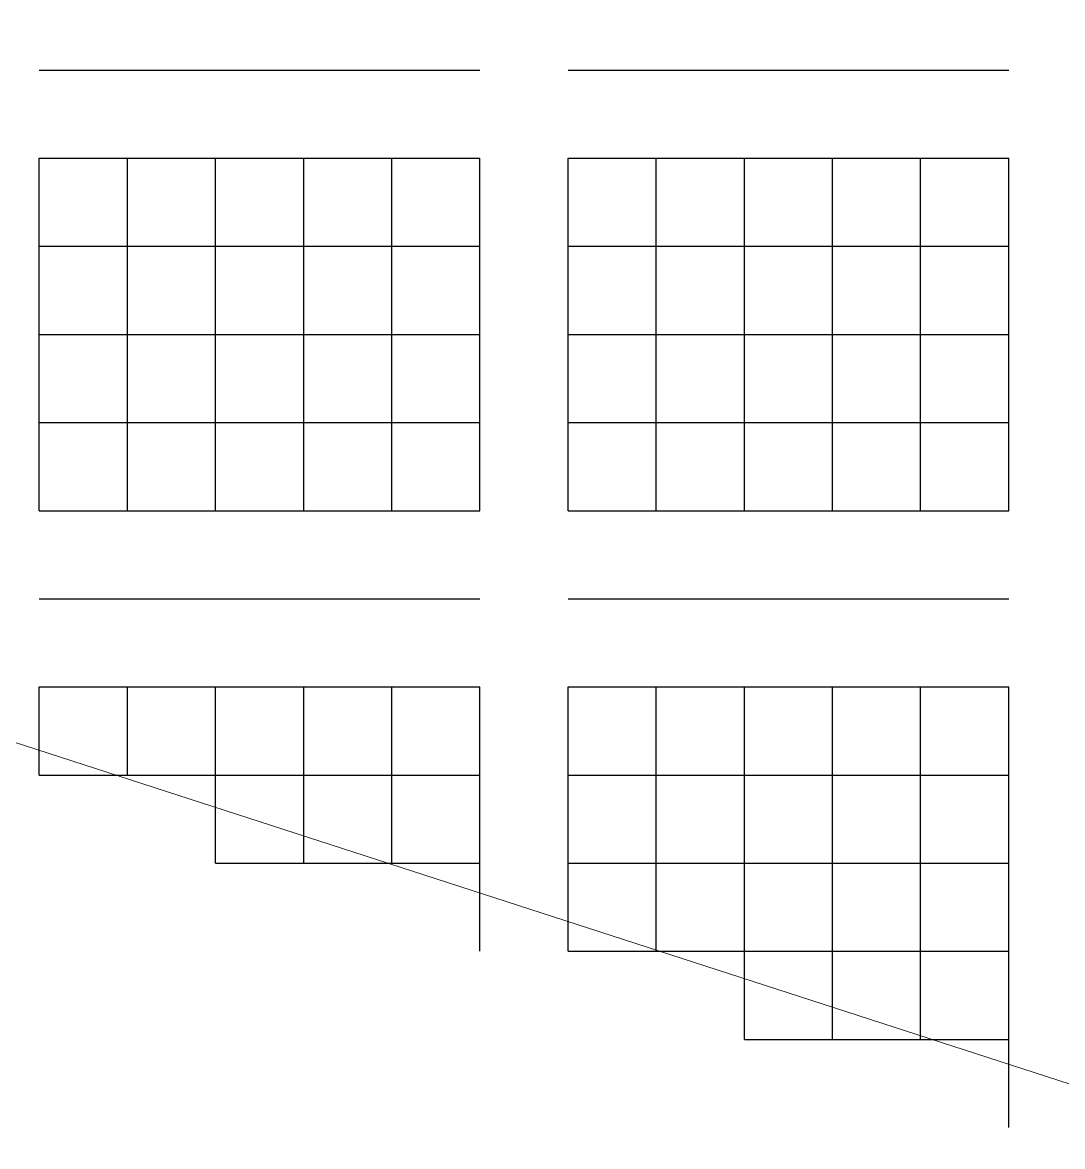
# Model space of a CAD drawing. Header units: millimetres. Extents: x 6 to 745025, y -1528 to 119936.
# Drawn here: x 177.552 to 178.052, y 109.267 to 109.807 of the extents above; entities that cross this region are included whole.
import ezdxf

# ---------------------------------------------------------------- set-up
doc = ezdxf.new("R2010")
doc.units = ezdxf.units.MM
doc.header["$MEASUREMENT"] = 0
doc.layers.get('0').update_dxf_attribs({"linetype": 'CONTINUOUS'})

msp = doc.modelspace()

# ---------------------------------------------------------------- linework, layer by layer
at = {"color": 0, "linetype": 'Continuous', "lineweight": 25, "true_color": 0x000005}
for p, q in [((177.56011, 109.78444), (177.56011, 109.78444)), ((177.56011, 109.78444), (177.56011, 109.78444)), ((177.56011, 109.78444), (177.56011, 109.78444)), ((177.56011, 109.78444), (177.56011, 109.78444)), ((177.56011, 109.78444), (177.56011, 109.78444)), ((177.56011, 109.78444), (177.56011, 109.78444)), ((177.56011, 109.78444), (177.56011, 109.78444)), ((177.56011, 109.78444), (177.56011, 109.78444)), ((177.60244, 109.78444), (177.60244, 109.78444)), ((177.60244, 109.78444), (177.60244, 109.78444)), ((177.60244, 109.78444), (177.60244, 109.78444)), ((177.60244, 109.78444), (177.60244, 109.78444)), ((177.60244, 109.78444), (177.60244, 109.78444)), ((177.60244, 109.78444), (177.60244, 109.78444)), ((177.60244, 109.78444), (177.60244, 109.78444)), ((177.64477, 109.78444), (177.64477, 109.78444)), ((177.64477, 109.78444), (177.64477, 109.78444)), ((177.64477, 109.78444), (177.64477, 109.78444)), ((177.64477, 109.78444), (177.64477, 109.78444)), ((177.64477, 109.78444), (177.64477, 109.78444)), ((177.64477, 109.78444), (177.64477, 109.78444)), ((177.64477, 109.78444), (177.64477, 109.78444)), ((177.68711, 109.78444), (177.68711, 109.78444)), ((177.68711, 109.78444), (177.68711, 109.78444)), ((177.68711, 109.78444), (177.68711, 109.78444)), ((177.68711, 109.78444), (177.68711, 109.78444)), ((177.68711, 109.78444), (177.68711, 109.78444)), ((177.68711, 109.78444), (177.68711, 109.78444)), ((177.68711, 109.78444), (177.68711, 109.78444)), ((177.72944, 109.78444), (177.72944, 109.78444)), ((177.72944, 109.78444), (177.72944, 109.78444)), ((177.72944, 109.78444), (177.72944, 109.78444)), ((177.72944, 109.78444), (177.72944, 109.78444)), ((177.72944, 109.78444), (177.72944, 109.78444)), ((177.72944, 109.78444), (177.72944, 109.78444)), ((177.72944, 109.78444), (177.72944, 109.78444)), ((177.77177, 109.78444), (177.77177, 109.78444)), ((177.77177, 109.78444), (177.77177, 109.78444)), ((177.77177, 109.78444), (177.77177, 109.78444)), ((177.77177, 109.78444), (177.77177, 109.78444)), ((177.77177, 109.78444), (177.77177, 109.78444)), ((177.77177, 109.78444), (177.77177, 109.78444)), ((177.77177, 109.78444), (177.77177, 109.78444)), ((177.81411, 109.78444), (177.81411, 109.78444)), ((177.81411, 109.78444), (177.81411, 109.78444)), ((177.81411, 109.78444), (177.81411, 109.78444)), ((177.81411, 109.78444), (177.81411, 109.78444)), ((177.81411, 109.78444), (177.81411, 109.78444)), ((177.81411, 109.78444), (177.81411, 109.78444)), ((177.81411, 109.78444), (177.81411, 109.78444)), ((177.81411, 109.78444), (177.81411, 109.78444)), ((177.85644, 109.78444), (177.85644, 109.78444)), ((177.85644, 109.78444), (177.85644, 109.78444)), ((177.85644, 109.78444), (177.85644, 109.78444)), ((177.85644, 109.78444), (177.85644, 109.78444)), ((177.85644, 109.78444), (177.85644, 109.78444)), ((177.85644, 109.78444), (177.85644, 109.78444)), ((177.85644, 109.78444), (177.85644, 109.78444)), ((177.89877, 109.78444), (177.89877, 109.78444)), ((177.89877, 109.78444), (177.89877, 109.78444)), ((177.89877, 109.78444), (177.89877, 109.78444)), ((177.89877, 109.78444), (177.89877, 109.78444)), ((177.89877, 109.78444), (177.89877, 109.78444)), ((177.89877, 109.78444), (177.89877, 109.78444)), ((177.89877, 109.78444), (177.89877, 109.78444)), ((177.94111, 109.78444), (177.94111, 109.78444)), ((177.94111, 109.78444), (177.94111, 109.78444)), ((177.94111, 109.78444), (177.94111, 109.78444)), ((177.94111, 109.78444), (177.94111, 109.78444)), ((177.94111, 109.78444), (177.94111, 109.78444)), ((177.94111, 109.78444), (177.94111, 109.78444)), ((177.94111, 109.78444), (177.94111, 109.78444)), ((177.98344, 109.78444), (177.98344, 109.78444)), ((177.98344, 109.78444), (177.98344, 109.78444)), ((177.98344, 109.78444), (177.98344, 109.78444)), ((177.98344, 109.78444), (177.98344, 109.78444)), ((177.98344, 109.78444), (177.98344, 109.78444)), ((177.98344, 109.78444), (177.98344, 109.78444)), ((177.98344, 109.78444), (177.98344, 109.78444)), ((178.02577, 109.78444), (178.02577, 109.78444)), ((178.02577, 109.78444), (178.02577, 109.78444)), ((178.02577, 109.78444), (178.02577, 109.78444)), ((178.02577, 109.78444), (178.02577, 109.78444)), ((178.02577, 109.78444), (178.02577, 109.78444)), ((178.02577, 109.78444), (178.02577, 109.78444)), ((178.02577, 109.78444), (178.02577, 109.78444)), ((177.56011, 109.53044), (177.56011, 109.53044)), ((177.56011, 109.53044), (177.56011, 109.53044)), ((177.56011, 109.53044), (177.56011, 109.53044)), ((177.56011, 109.53044), (177.56011, 109.53044)), ((177.56011, 109.53044), (177.56011, 109.53044)), ((177.56011, 109.53044), (177.56011, 109.53044)), ((177.56011, 109.53044), (177.56011, 109.53044)), ((177.56011, 109.53044), (177.56011, 109.53044)), ((177.60244, 109.53044), (177.60244, 109.53044)), ((177.60244, 109.53044), (177.60244, 109.53044)), ((177.60244, 109.53044), (177.60244, 109.53044)), ((177.60244, 109.53044), (177.60244, 109.53044)), ((177.60244, 109.53044), (177.60244, 109.53044)), ((177.60244, 109.53044), (177.60244, 109.53044)), ((177.60244, 109.53044), (177.60244, 109.53044)), ((177.64477, 109.53044), (177.64477, 109.53044)), ((177.64477, 109.53044), (177.64477, 109.53044)), ((177.64477, 109.53044), (177.64477, 109.53044)), ((177.64477, 109.53044), (177.64477, 109.53044)), ((177.64477, 109.53044), (177.64477, 109.53044)), ((177.64477, 109.53044), (177.64477, 109.53044)), ((177.64477, 109.53044), (177.64477, 109.53044)), ((177.68711, 109.53044), (177.68711, 109.53044)), ((177.68711, 109.53044), (177.68711, 109.53044)), ((177.68711, 109.53044), (177.68711, 109.53044)), ((177.68711, 109.53044), (177.68711, 109.53044)), ((177.68711, 109.53044), (177.68711, 109.53044)), ((177.68711, 109.53044), (177.68711, 109.53044)), ((177.68711, 109.53044), (177.68711, 109.53044)), ((177.72944, 109.53044), (177.72944, 109.53044)), ((177.72944, 109.53044), (177.72944, 109.53044)), ((177.72944, 109.53044), (177.72944, 109.53044)), ((177.72944, 109.53044), (177.72944, 109.53044)), ((177.72944, 109.53044), (177.72944, 109.53044)), ((177.72944, 109.53044), (177.72944, 109.53044)), ((177.72944, 109.53044), (177.72944, 109.53044)), ((177.77177, 109.53044), (177.77177, 109.53044)), ((177.77177, 109.53044), (177.77177, 109.53044)), ((177.77177, 109.53044), (177.77177, 109.53044)), ((177.77177, 109.53044), (177.77177, 109.53044)), ((177.77177, 109.53044), (177.77177, 109.53044)), ((177.77177, 109.53044), (177.77177, 109.53044)), ((177.77177, 109.53044), (177.77177, 109.53044)), ((177.81411, 109.53044), (177.81411, 109.53044)), ((177.81411, 109.53044), (177.81411, 109.53044)), ((177.81411, 109.53044), (177.81411, 109.53044)), ((177.81411, 109.53044), (177.81411, 109.53044)), ((177.81411, 109.53044), (177.81411, 109.53044)), ((177.81411, 109.53044), (177.81411, 109.53044)), ((177.81411, 109.53044), (177.81411, 109.53044)), ((177.81411, 109.53044), (177.81411, 109.53044)), ((177.85644, 109.53044), (177.85644, 109.53044)), ((177.85644, 109.53044), (177.85644, 109.53044)), ((177.85644, 109.53044), (177.85644, 109.53044)), ((177.85644, 109.53044), (177.85644, 109.53044)), ((177.85644, 109.53044), (177.85644, 109.53044)), ((177.85644, 109.53044), (177.85644, 109.53044)), ((177.85644, 109.53044), (177.85644, 109.53044)), ((177.89877, 109.53044), (177.89877, 109.53044)), ((177.89877, 109.53044), (177.89877, 109.53044)), ((177.89877, 109.53044), (177.89877, 109.53044)), ((177.89877, 109.53044), (177.89877, 109.53044)), ((177.89877, 109.53044), (177.89877, 109.53044)), ((177.89877, 109.53044), (177.89877, 109.53044)), ((177.89877, 109.53044), (177.89877, 109.53044)), ((177.94111, 109.53044), (177.94111, 109.53044)), ((177.94111, 109.53044), (177.94111, 109.53044)), ((177.94111, 109.53044), (177.94111, 109.53044)), ((177.94111, 109.53044), (177.94111, 109.53044)), ((177.94111, 109.53044), (177.94111, 109.53044)), ((177.94111, 109.53044), (177.94111, 109.53044)), ((177.94111, 109.53044), (177.94111, 109.53044)), ((177.98344, 109.53044), (177.98344, 109.53044)), ((177.98344, 109.53044), (177.98344, 109.53044)), ((177.98344, 109.53044), (177.98344, 109.53044)), ((177.98344, 109.53044), (177.98344, 109.53044)), ((177.98344, 109.53044), (177.98344, 109.53044)), ((177.98344, 109.53044), (177.98344, 109.53044)), ((177.98344, 109.53044), (177.98344, 109.53044)), ((178.02577, 109.53044), (178.02577, 109.53044)), ((178.02577, 109.53044), (178.02577, 109.53044)), ((178.02577, 109.53044), (178.02577, 109.53044)), ((178.02577, 109.53044), (178.02577, 109.53044)), ((178.02577, 109.53044), (178.02577, 109.53044)), ((178.02577, 109.53044), (178.02577, 109.53044)), ((178.02577, 109.53044), (178.02577, 109.53044)), ((177.56011, 109.44578), (177.56011, 109.48811)), ((177.56011, 109.44578), (177.56011, 109.48811)), ((177.56011, 109.44578), (177.56011, 109.48811)), ((177.56011, 109.44578), (177.56011, 109.48811)), ((177.56011, 109.44578), (177.56011, 109.48811)), ((177.56011, 109.44578), (177.56011, 109.48811)), ((177.56011, 109.44578), (177.56011, 109.48811)), ((177.56011, 109.44578), (177.56011, 109.48811)), ((177.60244, 109.44578), (177.60244, 109.48811)), ((177.60244, 109.44578), (177.60244, 109.48811)), ((177.60244, 109.44578), (177.60244, 109.48811)), ((177.60244, 109.44578), (177.60244, 109.48811)), ((177.60244, 109.44578), (177.60244, 109.48811)), ((177.60244, 109.44578), (177.60244, 109.48811)), ((177.60244, 109.44578), (177.60244, 109.48811)), ((177.64477, 109.44578), (177.64477, 109.48811)), ((177.64477, 109.44578), (177.64477, 109.48811)), ((177.64477, 109.44578), (177.64477, 109.48811)), ((177.64477, 109.44578), (177.64477, 109.48811)), ((177.72944, 109.40344), (177.77177, 109.40344)), ((177.72944, 109.40344), (177.77177, 109.40344)), ((177.72944, 109.40344), (177.77177, 109.40344)), ((177.77177, 109.40344), (177.77177, 109.40344)), ((177.77177, 109.36111), (177.77177, 109.36111)), ((177.98344, 109.31878), (178.02577, 109.31878)), ((177.98344, 109.31878), (178.02577, 109.31878)), ((177.98344, 109.31878), (178.02577, 109.31878)), ((178.02577, 109.31878), (178.02577, 109.31878)), ((178.02577, 109.27644), (178.02577, 109.27644))]:
    msp.add_line(p, q, dxfattribs=at)
at = {"color": 0, "linetype": 'Continuous', "lineweight": 18, "true_color": 0x000003}
msp.add_lwpolyline([(179.29577, 110.84278), (176.29011, 109.86911), (179.29577, 108.89544)], dxfattribs=at)
at = {"color": 0, "linetype": 'Continuous', "lineweight": 25, "true_color": 0x000005}
for points in [[(177.56011, 109.78444), (177.60244, 109.78444), (177.64477, 109.78444), (177.68711, 109.78444), (177.72944, 109.78444), (177.77177, 109.78444)], [(177.56011, 109.78444), (177.60244, 109.78444), (177.64477, 109.78444), (177.68711, 109.78444), (177.72944, 109.78444), (177.77177, 109.78444)], [(177.56011, 109.78444), (177.60244, 109.78444), (177.64477, 109.78444), (177.68711, 109.78444), (177.72944, 109.78444), (177.77177, 109.78444)], [(177.56011, 109.78444), (177.60244, 109.78444), (177.64477, 109.78444), (177.68711, 109.78444), (177.72944, 109.78444), (177.77177, 109.78444)], [(177.56011, 109.78444), (177.60244, 109.78444), (177.64477, 109.78444), (177.68711, 109.78444), (177.72944, 109.78444), (177.77177, 109.78444)], [(177.56011, 109.78444), (177.60244, 109.78444), (177.64477, 109.78444), (177.68711, 109.78444), (177.72944, 109.78444), (177.77177, 109.78444)], [(177.56011, 109.78444), (177.60244, 109.78444), (177.64477, 109.78444), (177.68711, 109.78444), (177.72944, 109.78444), (177.77177, 109.78444)], [(177.81411, 109.78444), (177.85644, 109.78444), (177.89877, 109.78444), (177.94111, 109.78444), (177.98344, 109.78444), (178.02577, 109.78444)], [(177.81411, 109.78444), (177.85644, 109.78444), (177.89877, 109.78444), (177.94111, 109.78444), (177.98344, 109.78444), (178.02577, 109.78444)], [(177.81411, 109.78444), (177.85644, 109.78444), (177.89877, 109.78444), (177.94111, 109.78444), (177.98344, 109.78444), (178.02577, 109.78444)], [(177.81411, 109.78444), (177.85644, 109.78444), (177.89877, 109.78444), (177.94111, 109.78444), (177.98344, 109.78444), (178.02577, 109.78444)], [(177.81411, 109.78444), (177.85644, 109.78444), (177.89877, 109.78444), (177.94111, 109.78444), (177.98344, 109.78444), (178.02577, 109.78444)], [(177.81411, 109.78444), (177.85644, 109.78444), (177.89877, 109.78444), (177.94111, 109.78444), (177.98344, 109.78444), (178.02577, 109.78444)], [(177.81411, 109.78444), (177.85644, 109.78444), (177.89877, 109.78444), (177.94111, 109.78444), (177.98344, 109.78444), (178.02577, 109.78444)], [(177.56011, 109.74211), (177.60244, 109.74211), (177.64477, 109.74211), (177.68711, 109.74211), (177.72944, 109.74211), (177.77177, 109.74211)], [(177.56011, 109.74211), (177.60244, 109.74211), (177.64477, 109.74211), (177.68711, 109.74211), (177.72944, 109.74211), (177.77177, 109.74211)], [(177.56011, 109.74211), (177.60244, 109.74211), (177.64477, 109.74211), (177.68711, 109.74211), (177.72944, 109.74211), (177.77177, 109.74211)], [(177.56011, 109.74211), (177.60244, 109.74211), (177.64477, 109.74211), (177.68711, 109.74211), (177.72944, 109.74211), (177.77177, 109.74211)], [(177.56011, 109.74211), (177.60244, 109.74211), (177.64477, 109.74211), (177.68711, 109.74211), (177.72944, 109.74211), (177.77177, 109.74211)], [(177.56011, 109.74211), (177.60244, 109.74211), (177.64477, 109.74211), (177.68711, 109.74211), (177.72944, 109.74211), (177.77177, 109.74211)], [(177.56011, 109.74211), (177.60244, 109.74211), (177.64477, 109.74211), (177.68711, 109.74211), (177.72944, 109.74211), (177.77177, 109.74211)], [(177.56011, 109.57278), (177.56011, 109.61511), (177.56011, 109.65744), (177.56011, 109.69978), (177.56011, 109.74211)], [(177.56011, 109.57278), (177.56011, 109.61511), (177.56011, 109.65744), (177.56011, 109.69978), (177.56011, 109.74211)], [(177.56011, 109.57278), (177.56011, 109.61511), (177.56011, 109.65744), (177.56011, 109.69978), (177.56011, 109.74211)], [(177.56011, 109.57278), (177.56011, 109.61511), (177.56011, 109.65744), (177.56011, 109.69978), (177.56011, 109.74211)], [(177.56011, 109.57278), (177.56011, 109.61511), (177.56011, 109.65744), (177.56011, 109.69978), (177.56011, 109.74211)], [(177.56011, 109.57278), (177.56011, 109.61511), (177.56011, 109.65744), (177.56011, 109.69978), (177.56011, 109.74211)], [(177.56011, 109.57278), (177.56011, 109.61511), (177.56011, 109.65744), (177.56011, 109.69978), (177.56011, 109.74211)], [(177.56011, 109.57278), (177.56011, 109.61511), (177.56011, 109.65744), (177.56011, 109.69978), (177.56011, 109.74211)], [(177.60244, 109.57278), (177.60244, 109.61511), (177.60244, 109.65744), (177.60244, 109.69978), (177.60244, 109.74211)], [(177.60244, 109.57278), (177.60244, 109.61511), (177.60244, 109.65744), (177.60244, 109.69978), (177.60244, 109.74211)], [(177.60244, 109.57278), (177.60244, 109.61511), (177.60244, 109.65744), (177.60244, 109.69978), (177.60244, 109.74211)], [(177.60244, 109.57278), (177.60244, 109.61511), (177.60244, 109.65744), (177.60244, 109.69978), (177.60244, 109.74211)], [(177.60244, 109.57278), (177.60244, 109.61511), (177.60244, 109.65744), (177.60244, 109.69978), (177.60244, 109.74211)], [(177.60244, 109.57278), (177.60244, 109.61511), (177.60244, 109.65744), (177.60244, 109.69978), (177.60244, 109.74211)], [(177.60244, 109.57278), (177.60244, 109.61511), (177.60244, 109.65744), (177.60244, 109.69978), (177.60244, 109.74211)], [(177.64477, 109.57278), (177.64477, 109.61511), (177.64477, 109.65744), (177.64477, 109.69978), (177.64477, 109.74211)], [(177.64477, 109.57278), (177.64477, 109.61511), (177.64477, 109.65744), (177.64477, 109.69978), (177.64477, 109.74211)], [(177.64477, 109.57278), (177.64477, 109.61511), (177.64477, 109.65744), (177.64477, 109.69978), (177.64477, 109.74211)], [(177.64477, 109.57278), (177.64477, 109.61511), (177.64477, 109.65744), (177.64477, 109.69978), (177.64477, 109.74211)], [(177.64477, 109.57278), (177.64477, 109.61511), (177.64477, 109.65744), (177.64477, 109.69978), (177.64477, 109.74211)], [(177.64477, 109.57278), (177.64477, 109.61511), (177.64477, 109.65744), (177.64477, 109.69978), (177.64477, 109.74211)], [(177.64477, 109.57278), (177.64477, 109.61511), (177.64477, 109.65744), (177.64477, 109.69978), (177.64477, 109.74211)], [(177.68711, 109.57278), (177.68711, 109.61511), (177.68711, 109.65744), (177.68711, 109.69978), (177.68711, 109.74211)], [(177.68711, 109.57278), (177.68711, 109.61511), (177.68711, 109.65744), (177.68711, 109.69978), (177.68711, 109.74211)], [(177.68711, 109.57278), (177.68711, 109.61511), (177.68711, 109.65744), (177.68711, 109.69978), (177.68711, 109.74211)], [(177.68711, 109.57278), (177.68711, 109.61511), (177.68711, 109.65744), (177.68711, 109.69978), (177.68711, 109.74211)], [(177.68711, 109.57278), (177.68711, 109.61511), (177.68711, 109.65744), (177.68711, 109.69978), (177.68711, 109.74211)], [(177.68711, 109.57278), (177.68711, 109.61511), (177.68711, 109.65744), (177.68711, 109.69978), (177.68711, 109.74211)], [(177.68711, 109.57278), (177.68711, 109.61511), (177.68711, 109.65744), (177.68711, 109.69978), (177.68711, 109.74211)], [(177.72944, 109.57278), (177.72944, 109.61511), (177.72944, 109.65744), (177.72944, 109.69978), (177.72944, 109.74211)], [(177.72944, 109.57278), (177.72944, 109.61511), (177.72944, 109.65744), (177.72944, 109.69978), (177.72944, 109.74211)], [(177.72944, 109.57278), (177.72944, 109.61511), (177.72944, 109.65744), (177.72944, 109.69978), (177.72944, 109.74211)], [(177.72944, 109.57278), (177.72944, 109.61511), (177.72944, 109.65744), (177.72944, 109.69978), (177.72944, 109.74211)], [(177.72944, 109.57278), (177.72944, 109.61511), (177.72944, 109.65744), (177.72944, 109.69978), (177.72944, 109.74211)], [(177.72944, 109.57278), (177.72944, 109.61511), (177.72944, 109.65744), (177.72944, 109.69978), (177.72944, 109.74211)], [(177.72944, 109.57278), (177.72944, 109.61511), (177.72944, 109.65744), (177.72944, 109.69978), (177.72944, 109.74211)], [(177.77177, 109.57278), (177.77177, 109.61511), (177.77177, 109.65744), (177.77177, 109.69978), (177.77177, 109.74211)], [(177.77177, 109.57278), (177.77177, 109.61511), (177.77177, 109.65744), (177.77177, 109.69978), (177.77177, 109.74211)], [(177.77177, 109.57278), (177.77177, 109.61511), (177.77177, 109.65744), (177.77177, 109.69978), (177.77177, 109.74211)], [(177.77177, 109.57278), (177.77177, 109.61511), (177.77177, 109.65744), (177.77177, 109.69978), (177.77177, 109.74211)], [(177.77177, 109.57278), (177.77177, 109.61511), (177.77177, 109.65744), (177.77177, 109.69978), (177.77177, 109.74211)], [(177.77177, 109.57278), (177.77177, 109.61511), (177.77177, 109.65744), (177.77177, 109.69978), (177.77177, 109.74211)], [(177.77177, 109.57278), (177.77177, 109.61511), (177.77177, 109.65744), (177.77177, 109.69978), (177.77177, 109.74211)], [(177.81411, 109.74211), (177.85644, 109.74211), (177.89877, 109.74211), (177.94111, 109.74211), (177.98344, 109.74211), (178.02577, 109.74211)], [(177.81411, 109.74211), (177.85644, 109.74211), (177.89877, 109.74211), (177.94111, 109.74211), (177.98344, 109.74211), (178.02577, 109.74211)], [(177.81411, 109.74211), (177.85644, 109.74211), (177.89877, 109.74211), (177.94111, 109.74211), (177.98344, 109.74211), (178.02577, 109.74211)], [(177.81411, 109.74211), (177.85644, 109.74211), (177.89877, 109.74211), (177.94111, 109.74211), (177.98344, 109.74211), (178.02577, 109.74211)], [(177.81411, 109.74211), (177.85644, 109.74211), (177.89877, 109.74211), (177.94111, 109.74211), (177.98344, 109.74211), (178.02577, 109.74211)], [(177.81411, 109.74211), (177.85644, 109.74211), (177.89877, 109.74211), (177.94111, 109.74211), (177.98344, 109.74211), (178.02577, 109.74211)], [(177.81411, 109.74211), (177.85644, 109.74211), (177.89877, 109.74211), (177.94111, 109.74211), (177.98344, 109.74211), (178.02577, 109.74211)], [(177.81411, 109.57278), (177.81411, 109.61511), (177.81411, 109.65744), (177.81411, 109.69978), (177.81411, 109.74211)], [(177.81411, 109.57278), (177.81411, 109.61511), (177.81411, 109.65744), (177.81411, 109.69978), (177.81411, 109.74211)], [(177.81411, 109.57278), (177.81411, 109.61511), (177.81411, 109.65744), (177.81411, 109.69978), (177.81411, 109.74211)], [(177.81411, 109.57278), (177.81411, 109.61511), (177.81411, 109.65744), (177.81411, 109.69978), (177.81411, 109.74211)], [(177.81411, 109.57278), (177.81411, 109.61511), (177.81411, 109.65744), (177.81411, 109.69978), (177.81411, 109.74211)], [(177.81411, 109.57278), (177.81411, 109.61511), (177.81411, 109.65744), (177.81411, 109.69978), (177.81411, 109.74211)], [(177.81411, 109.57278), (177.81411, 109.61511), (177.81411, 109.65744), (177.81411, 109.69978), (177.81411, 109.74211)], [(177.81411, 109.57278), (177.81411, 109.61511), (177.81411, 109.65744), (177.81411, 109.69978), (177.81411, 109.74211)], [(177.85644, 109.57278), (177.85644, 109.61511), (177.85644, 109.65744), (177.85644, 109.69978), (177.85644, 109.74211)], [(177.85644, 109.57278), (177.85644, 109.61511), (177.85644, 109.65744), (177.85644, 109.69978), (177.85644, 109.74211)], [(177.85644, 109.57278), (177.85644, 109.61511), (177.85644, 109.65744), (177.85644, 109.69978), (177.85644, 109.74211)], [(177.85644, 109.57278), (177.85644, 109.61511), (177.85644, 109.65744), (177.85644, 109.69978), (177.85644, 109.74211)], [(177.85644, 109.57278), (177.85644, 109.61511), (177.85644, 109.65744), (177.85644, 109.69978), (177.85644, 109.74211)], [(177.85644, 109.57278), (177.85644, 109.61511), (177.85644, 109.65744), (177.85644, 109.69978), (177.85644, 109.74211)], [(177.85644, 109.57278), (177.85644, 109.61511), (177.85644, 109.65744), (177.85644, 109.69978), (177.85644, 109.74211)], [(177.89877, 109.57278), (177.89877, 109.61511), (177.89877, 109.65744), (177.89877, 109.69978), (177.89877, 109.74211)], [(177.89877, 109.57278), (177.89877, 109.61511), (177.89877, 109.65744), (177.89877, 109.69978), (177.89877, 109.74211)], [(177.89877, 109.57278), (177.89877, 109.61511), (177.89877, 109.65744), (177.89877, 109.69978), (177.89877, 109.74211)], [(177.89877, 109.57278), (177.89877, 109.61511), (177.89877, 109.65744), (177.89877, 109.69978), (177.89877, 109.74211)], [(177.89877, 109.57278), (177.89877, 109.61511), (177.89877, 109.65744), (177.89877, 109.69978), (177.89877, 109.74211)], [(177.89877, 109.57278), (177.89877, 109.61511), (177.89877, 109.65744), (177.89877, 109.69978), (177.89877, 109.74211)], [(177.89877, 109.57278), (177.89877, 109.61511), (177.89877, 109.65744), (177.89877, 109.69978), (177.89877, 109.74211)], [(177.94111, 109.57278), (177.94111, 109.61511), (177.94111, 109.65744), (177.94111, 109.69978), (177.94111, 109.74211)], [(177.94111, 109.57278), (177.94111, 109.61511), (177.94111, 109.65744), (177.94111, 109.69978), (177.94111, 109.74211)], [(177.94111, 109.57278), (177.94111, 109.61511), (177.94111, 109.65744), (177.94111, 109.69978), (177.94111, 109.74211)], [(177.94111, 109.57278), (177.94111, 109.61511), (177.94111, 109.65744), (177.94111, 109.69978), (177.94111, 109.74211)], [(177.94111, 109.57278), (177.94111, 109.61511), (177.94111, 109.65744), (177.94111, 109.69978), (177.94111, 109.74211)], [(177.94111, 109.57278), (177.94111, 109.61511), (177.94111, 109.65744), (177.94111, 109.69978), (177.94111, 109.74211)], [(177.94111, 109.57278), (177.94111, 109.61511), (177.94111, 109.65744), (177.94111, 109.69978), (177.94111, 109.74211)], [(177.98344, 109.57278), (177.98344, 109.61511), (177.98344, 109.65744), (177.98344, 109.69978), (177.98344, 109.74211)], [(177.98344, 109.57278), (177.98344, 109.61511), (177.98344, 109.65744), (177.98344, 109.69978), (177.98344, 109.74211)], [(177.98344, 109.57278), (177.98344, 109.61511), (177.98344, 109.65744), (177.98344, 109.69978), (177.98344, 109.74211)], [(177.98344, 109.57278), (177.98344, 109.61511), (177.98344, 109.65744), (177.98344, 109.69978), (177.98344, 109.74211)], [(177.98344, 109.57278), (177.98344, 109.61511), (177.98344, 109.65744), (177.98344, 109.69978), (177.98344, 109.74211)], [(177.98344, 109.57278), (177.98344, 109.61511), (177.98344, 109.65744), (177.98344, 109.69978), (177.98344, 109.74211)], [(177.98344, 109.57278), (177.98344, 109.61511), (177.98344, 109.65744), (177.98344, 109.69978), (177.98344, 109.74211)], [(178.02577, 109.57278), (178.02577, 109.61511), (178.02577, 109.65744), (178.02577, 109.69978), (178.02577, 109.74211)], [(178.02577, 109.57278), (178.02577, 109.61511), (178.02577, 109.65744), (178.02577, 109.69978), (178.02577, 109.74211)], [(178.02577, 109.57278), (178.02577, 109.61511), (178.02577, 109.65744), (178.02577, 109.69978), (178.02577, 109.74211)], [(178.02577, 109.57278), (178.02577, 109.61511), (178.02577, 109.65744), (178.02577, 109.69978), (178.02577, 109.74211)], [(178.02577, 109.57278), (178.02577, 109.61511), (178.02577, 109.65744), (178.02577, 109.69978), (178.02577, 109.74211)], [(178.02577, 109.57278), (178.02577, 109.61511), (178.02577, 109.65744), (178.02577, 109.69978), (178.02577, 109.74211)], [(178.02577, 109.57278), (178.02577, 109.61511), (178.02577, 109.65744), (178.02577, 109.69978), (178.02577, 109.74211)], [(177.56011, 109.69978), (177.60244, 109.69978), (177.64477, 109.69978), (177.68711, 109.69978), (177.72944, 109.69978), (177.77177, 109.69978)], [(177.56011, 109.69978), (177.60244, 109.69978), (177.64477, 109.69978), (177.68711, 109.69978), (177.72944, 109.69978), (177.77177, 109.69978)], [(177.56011, 109.69978), (177.60244, 109.69978), (177.64477, 109.69978), (177.68711, 109.69978), (177.72944, 109.69978), (177.77177, 109.69978)], [(177.56011, 109.69978), (177.60244, 109.69978), (177.64477, 109.69978), (177.68711, 109.69978), (177.72944, 109.69978), (177.77177, 109.69978)], [(177.56011, 109.69978), (177.60244, 109.69978), (177.64477, 109.69978), (177.68711, 109.69978), (177.72944, 109.69978), (177.77177, 109.69978)], [(177.56011, 109.69978), (177.60244, 109.69978), (177.64477, 109.69978), (177.68711, 109.69978), (177.72944, 109.69978), (177.77177, 109.69978)], [(177.56011, 109.69978), (177.60244, 109.69978), (177.64477, 109.69978), (177.68711, 109.69978), (177.72944, 109.69978), (177.77177, 109.69978)], [(177.81411, 109.69978), (177.85644, 109.69978), (177.89877, 109.69978), (177.94111, 109.69978), (177.98344, 109.69978), (178.02577, 109.69978)], [(177.81411, 109.69978), (177.85644, 109.69978), (177.89877, 109.69978), (177.94111, 109.69978), (177.98344, 109.69978), (178.02577, 109.69978)], [(177.81411, 109.69978), (177.85644, 109.69978), (177.89877, 109.69978), (177.94111, 109.69978), (177.98344, 109.69978), (178.02577, 109.69978)], [(177.81411, 109.69978), (177.85644, 109.69978), (177.89877, 109.69978), (177.94111, 109.69978), (177.98344, 109.69978), (178.02577, 109.69978)], [(177.81411, 109.69978), (177.85644, 109.69978), (177.89877, 109.69978), (177.94111, 109.69978), (177.98344, 109.69978), (178.02577, 109.69978)], [(177.81411, 109.69978), (177.85644, 109.69978), (177.89877, 109.69978), (177.94111, 109.69978), (177.98344, 109.69978), (178.02577, 109.69978)], [(177.81411, 109.69978), (177.85644, 109.69978), (177.89877, 109.69978), (177.94111, 109.69978), (177.98344, 109.69978), (178.02577, 109.69978)], [(177.56011, 109.65744), (177.60244, 109.65744), (177.64477, 109.65744), (177.68711, 109.65744), (177.72944, 109.65744), (177.77177, 109.65744)], [(177.56011, 109.65744), (177.60244, 109.65744), (177.64477, 109.65744), (177.68711, 109.65744), (177.72944, 109.65744), (177.77177, 109.65744)], [(177.56011, 109.65744), (177.60244, 109.65744), (177.64477, 109.65744), (177.68711, 109.65744), (177.72944, 109.65744), (177.77177, 109.65744)], [(177.56011, 109.65744), (177.60244, 109.65744), (177.64477, 109.65744), (177.68711, 109.65744), (177.72944, 109.65744), (177.77177, 109.65744)], [(177.56011, 109.65744), (177.60244, 109.65744), (177.64477, 109.65744), (177.68711, 109.65744), (177.72944, 109.65744), (177.77177, 109.65744)], [(177.56011, 109.65744), (177.60244, 109.65744), (177.64477, 109.65744), (177.68711, 109.65744), (177.72944, 109.65744), (177.77177, 109.65744)], [(177.56011, 109.65744), (177.60244, 109.65744), (177.64477, 109.65744), (177.68711, 109.65744), (177.72944, 109.65744), (177.77177, 109.65744)], [(177.81411, 109.65744), (177.85644, 109.65744), (177.89877, 109.65744), (177.94111, 109.65744), (177.98344, 109.65744), (178.02577, 109.65744)], [(177.81411, 109.65744), (177.85644, 109.65744), (177.89877, 109.65744), (177.94111, 109.65744), (177.98344, 109.65744), (178.02577, 109.65744)], [(177.81411, 109.65744), (177.85644, 109.65744), (177.89877, 109.65744), (177.94111, 109.65744), (177.98344, 109.65744), (178.02577, 109.65744)], [(177.81411, 109.65744), (177.85644, 109.65744), (177.89877, 109.65744), (177.94111, 109.65744), (177.98344, 109.65744), (178.02577, 109.65744)], [(177.81411, 109.65744), (177.85644, 109.65744), (177.89877, 109.65744), (177.94111, 109.65744), (177.98344, 109.65744), (178.02577, 109.65744)], [(177.81411, 109.65744), (177.85644, 109.65744), (177.89877, 109.65744), (177.94111, 109.65744), (177.98344, 109.65744), (178.02577, 109.65744)], [(177.81411, 109.65744), (177.85644, 109.65744), (177.89877, 109.65744), (177.94111, 109.65744), (177.98344, 109.65744), (178.02577, 109.65744)], [(177.56011, 109.61511), (177.60244, 109.61511), (177.64477, 109.61511), (177.68711, 109.61511), (177.72944, 109.61511), (177.77177, 109.61511)], [(177.56011, 109.61511), (177.60244, 109.61511), (177.64477, 109.61511), (177.68711, 109.61511), (177.72944, 109.61511), (177.77177, 109.61511)], [(177.56011, 109.61511), (177.60244, 109.61511), (177.64477, 109.61511), (177.68711, 109.61511), (177.72944, 109.61511), (177.77177, 109.61511)], [(177.56011, 109.61511), (177.60244, 109.61511), (177.64477, 109.61511), (177.68711, 109.61511), (177.72944, 109.61511), (177.77177, 109.61511)], [(177.56011, 109.61511), (177.60244, 109.61511), (177.64477, 109.61511), (177.68711, 109.61511), (177.72944, 109.61511), (177.77177, 109.61511)], [(177.56011, 109.61511), (177.60244, 109.61511), (177.64477, 109.61511), (177.68711, 109.61511), (177.72944, 109.61511), (177.77177, 109.61511)], [(177.56011, 109.61511), (177.60244, 109.61511), (177.64477, 109.61511), (177.68711, 109.61511), (177.72944, 109.61511), (177.77177, 109.61511)], [(177.81411, 109.61511), (177.85644, 109.61511), (177.89877, 109.61511), (177.94111, 109.61511), (177.98344, 109.61511), (178.02577, 109.61511)], [(177.81411, 109.61511), (177.85644, 109.61511), (177.89877, 109.61511), (177.94111, 109.61511), (177.98344, 109.61511), (178.02577, 109.61511)], [(177.81411, 109.61511), (177.85644, 109.61511), (177.89877, 109.61511), (177.94111, 109.61511), (177.98344, 109.61511), (178.02577, 109.61511)], [(177.81411, 109.61511), (177.85644, 109.61511), (177.89877, 109.61511), (177.94111, 109.61511), (177.98344, 109.61511), (178.02577, 109.61511)], [(177.81411, 109.61511), (177.85644, 109.61511), (177.89877, 109.61511), (177.94111, 109.61511), (177.98344, 109.61511), (178.02577, 109.61511)], [(177.81411, 109.61511), (177.85644, 109.61511), (177.89877, 109.61511), (177.94111, 109.61511), (177.98344, 109.61511), (178.02577, 109.61511)], [(177.81411, 109.61511), (177.85644, 109.61511), (177.89877, 109.61511), (177.94111, 109.61511), (177.98344, 109.61511), (178.02577, 109.61511)], [(177.56011, 109.57278), (177.60244, 109.57278), (177.64477, 109.57278), (177.68711, 109.57278), (177.72944, 109.57278), (177.77177, 109.57278)], [(177.56011, 109.57278), (177.60244, 109.57278), (177.64477, 109.57278), (177.68711, 109.57278), (177.72944, 109.57278), (177.77177, 109.57278)], [(177.56011, 109.57278), (177.60244, 109.57278), (177.64477, 109.57278), (177.68711, 109.57278), (177.72944, 109.57278), (177.77177, 109.57278)], [(177.56011, 109.57278), (177.60244, 109.57278), (177.64477, 109.57278), (177.68711, 109.57278), (177.72944, 109.57278), (177.77177, 109.57278)], [(177.56011, 109.57278), (177.60244, 109.57278), (177.64477, 109.57278), (177.68711, 109.57278), (177.72944, 109.57278), (177.77177, 109.57278)], [(177.56011, 109.57278), (177.60244, 109.57278), (177.64477, 109.57278), (177.68711, 109.57278), (177.72944, 109.57278), (177.77177, 109.57278)], [(177.56011, 109.57278), (177.60244, 109.57278), (177.64477, 109.57278), (177.68711, 109.57278), (177.72944, 109.57278), (177.77177, 109.57278)], [(177.56011, 109.57278), (177.60244, 109.57278), (177.64477, 109.57278), (177.68711, 109.57278), (177.72944, 109.57278), (177.77177, 109.57278)], [(177.81411, 109.57278), (177.85644, 109.57278), (177.89877, 109.57278), (177.94111, 109.57278), (177.98344, 109.57278), (178.02577, 109.57278)], [(177.81411, 109.57278), (177.85644, 109.57278), (177.89877, 109.57278), (177.94111, 109.57278), (177.98344, 109.57278), (178.02577, 109.57278)], [(177.81411, 109.57278), (177.85644, 109.57278), (177.89877, 109.57278), (177.94111, 109.57278), (177.98344, 109.57278), (178.02577, 109.57278)], [(177.81411, 109.57278), (177.85644, 109.57278), (177.89877, 109.57278), (177.94111, 109.57278), (177.98344, 109.57278), (178.02577, 109.57278)], [(177.81411, 109.57278), (177.85644, 109.57278), (177.89877, 109.57278), (177.94111, 109.57278), (177.98344, 109.57278), (178.02577, 109.57278)], [(177.81411, 109.57278), (177.85644, 109.57278), (177.89877, 109.57278), (177.94111, 109.57278), (177.98344, 109.57278), (178.02577, 109.57278)], [(177.81411, 109.57278), (177.85644, 109.57278), (177.89877, 109.57278), (177.94111, 109.57278), (177.98344, 109.57278), (178.02577, 109.57278)], [(177.81411, 109.57278), (177.85644, 109.57278), (177.89877, 109.57278), (177.94111, 109.57278), (177.98344, 109.57278), (178.02577, 109.57278)], [(177.56011, 109.53044), (177.60244, 109.53044), (177.64477, 109.53044), (177.68711, 109.53044), (177.72944, 109.53044), (177.77177, 109.53044)], [(177.56011, 109.53044), (177.60244, 109.53044), (177.64477, 109.53044), (177.68711, 109.53044), (177.72944, 109.53044), (177.77177, 109.53044)], [(177.56011, 109.53044), (177.60244, 109.53044), (177.64477, 109.53044), (177.68711, 109.53044), (177.72944, 109.53044), (177.77177, 109.53044)], [(177.56011, 109.53044), (177.60244, 109.53044), (177.64477, 109.53044), (177.68711, 109.53044), (177.72944, 109.53044), (177.77177, 109.53044)], [(177.56011, 109.53044), (177.60244, 109.53044), (177.64477, 109.53044), (177.68711, 109.53044), (177.72944, 109.53044), (177.77177, 109.53044)], [(177.56011, 109.53044), (177.60244, 109.53044), (177.64477, 109.53044), (177.68711, 109.53044), (177.72944, 109.53044), (177.77177, 109.53044)], [(177.56011, 109.53044), (177.60244, 109.53044), (177.64477, 109.53044), (177.68711, 109.53044), (177.72944, 109.53044), (177.77177, 109.53044)], [(177.81411, 109.53044), (177.85644, 109.53044), (177.89877, 109.53044), (177.94111, 109.53044), (177.98344, 109.53044), (178.02577, 109.53044)], [(177.81411, 109.53044), (177.85644, 109.53044), (177.89877, 109.53044), (177.94111, 109.53044), (177.98344, 109.53044), (178.02577, 109.53044)], [(177.81411, 109.53044), (177.85644, 109.53044), (177.89877, 109.53044), (177.94111, 109.53044), (177.98344, 109.53044), (178.02577, 109.53044)], [(177.81411, 109.53044), (177.85644, 109.53044), (177.89877, 109.53044), (177.94111, 109.53044), (177.98344, 109.53044), (178.02577, 109.53044)], [(177.81411, 109.53044), (177.85644, 109.53044), (177.89877, 109.53044), (177.94111, 109.53044), (177.98344, 109.53044), (178.02577, 109.53044)], [(177.81411, 109.53044), (177.85644, 109.53044), (177.89877, 109.53044), (177.94111, 109.53044), (177.98344, 109.53044), (178.02577, 109.53044)], [(177.81411, 109.53044), (177.85644, 109.53044), (177.89877, 109.53044), (177.94111, 109.53044), (177.98344, 109.53044), (178.02577, 109.53044)], [(177.56011, 109.48811), (177.60244, 109.48811), (177.64477, 109.48811), (177.68711, 109.48811), (177.72944, 109.48811), (177.77177, 109.48811)], [(177.56011, 109.48811), (177.60244, 109.48811), (177.64477, 109.48811), (177.68711, 109.48811), (177.72944, 109.48811), (177.77177, 109.48811)], [(177.56011, 109.48811), (177.60244, 109.48811), (177.64477, 109.48811), (177.68711, 109.48811), (177.72944, 109.48811), (177.77177, 109.48811)], [(177.56011, 109.48811), (177.60244, 109.48811), (177.64477, 109.48811), (177.68711, 109.48811), (177.72944, 109.48811), (177.77177, 109.48811)], [(177.56011, 109.48811), (177.60244, 109.48811), (177.64477, 109.48811), (177.68711, 109.48811), (177.72944, 109.48811), (177.77177, 109.48811)], [(177.56011, 109.48811), (177.60244, 109.48811), (177.64477, 109.48811), (177.68711, 109.48811), (177.72944, 109.48811), (177.77177, 109.48811)], [(177.56011, 109.48811), (177.60244, 109.48811), (177.64477, 109.48811), (177.68711, 109.48811), (177.72944, 109.48811), (177.77177, 109.48811)], [(177.64477, 109.40344), (177.64477, 109.44578), (177.64477, 109.48811)], [(177.64477, 109.40344), (177.64477, 109.44578), (177.64477, 109.48811)], [(177.64477, 109.40344), (177.64477, 109.44578), (177.64477, 109.48811)], [(177.68711, 109.40344), (177.68711, 109.44578), (177.68711, 109.48811)], [(177.68711, 109.40344), (177.68711, 109.44578), (177.68711, 109.48811)], [(177.68711, 109.40344), (177.68711, 109.44578), (177.68711, 109.48811)], [(177.68711, 109.40344), (177.68711, 109.44578), (177.68711, 109.48811)], [(177.68711, 109.40344), (177.68711, 109.44578), (177.68711, 109.48811)], [(177.68711, 109.40344), (177.68711, 109.44578), (177.68711, 109.48811)], [(177.68711, 109.40344), (177.68711, 109.44578), (177.68711, 109.48811)], [(177.72944, 109.40344), (177.72944, 109.44578), (177.72944, 109.48811)], [(177.72944, 109.40344), (177.72944, 109.44578), (177.72944, 109.48811)], [(177.72944, 109.40344), (177.72944, 109.44578), (177.72944, 109.48811)], [(177.72944, 109.40344), (177.72944, 109.44578), (177.72944, 109.48811)], [(177.72944, 109.40344), (177.72944, 109.44578), (177.72944, 109.48811)], [(177.72944, 109.40344), (177.72944, 109.44578), (177.72944, 109.48811)], [(177.72944, 109.40344), (177.72944, 109.44578), (177.72944, 109.48811)], [(177.77177, 109.40344), (177.77177, 109.44578), (177.77177, 109.48811)], [(177.77177, 109.40344), (177.77177, 109.44578), (177.77177, 109.48811)], [(177.77177, 109.40344), (177.77177, 109.44578), (177.77177, 109.48811)], [(177.77177, 109.40344), (177.77177, 109.44578), (177.77177, 109.48811)], [(177.77177, 109.40344), (177.77177, 109.44578), (177.77177, 109.48811)], [(177.77177, 109.36111), (177.77177, 109.40344), (177.77177, 109.44578), (177.77177, 109.48811)], [(177.77177, 109.36111), (177.77177, 109.40344), (177.77177, 109.44578), (177.77177, 109.48811)], [(177.81411, 109.48811), (177.85644, 109.48811), (177.89877, 109.48811), (177.94111, 109.48811), (177.98344, 109.48811), (178.02577, 109.48811)], [(177.81411, 109.48811), (177.85644, 109.48811), (177.89877, 109.48811), (177.94111, 109.48811), (177.98344, 109.48811), (178.02577, 109.48811)], [(177.81411, 109.48811), (177.85644, 109.48811), (177.89877, 109.48811), (177.94111, 109.48811), (177.98344, 109.48811), (178.02577, 109.48811)], [(177.81411, 109.48811), (177.85644, 109.48811), (177.89877, 109.48811), (177.94111, 109.48811), (177.98344, 109.48811), (178.02577, 109.48811)], [(177.81411, 109.48811), (177.85644, 109.48811), (177.89877, 109.48811), (177.94111, 109.48811), (177.98344, 109.48811), (178.02577, 109.48811)], [(177.81411, 109.48811), (177.85644, 109.48811), (177.89877, 109.48811), (177.94111, 109.48811), (177.98344, 109.48811), (178.02577, 109.48811)], [(177.81411, 109.48811), (177.85644, 109.48811), (177.89877, 109.48811), (177.94111, 109.48811), (177.98344, 109.48811), (178.02577, 109.48811)], [(177.81411, 109.36111), (177.81411, 109.40344), (177.81411, 109.44578), (177.81411, 109.48811)], [(177.81411, 109.36111), (177.81411, 109.40344), (177.81411, 109.44578), (177.81411, 109.48811)], [(177.81411, 109.36111), (177.81411, 109.40344), (177.81411, 109.44578), (177.81411, 109.48811)], [(177.81411, 109.36111), (177.81411, 109.40344), (177.81411, 109.44578), (177.81411, 109.48811)], [(177.81411, 109.36111), (177.81411, 109.40344), (177.81411, 109.44578), (177.81411, 109.48811)], [(177.81411, 109.36111), (177.81411, 109.40344), (177.81411, 109.44578), (177.81411, 109.48811)], [(177.81411, 109.36111), (177.81411, 109.40344), (177.81411, 109.44578), (177.81411, 109.48811)], [(177.81411, 109.36111), (177.81411, 109.40344), (177.81411, 109.44578), (177.81411, 109.48811)], [(177.85644, 109.36111), (177.85644, 109.40344), (177.85644, 109.44578), (177.85644, 109.48811)], [(177.85644, 109.36111), (177.85644, 109.40344), (177.85644, 109.44578), (177.85644, 109.48811)], [(177.85644, 109.36111), (177.85644, 109.40344), (177.85644, 109.44578), (177.85644, 109.48811)], [(177.85644, 109.36111), (177.85644, 109.40344), (177.85644, 109.44578), (177.85644, 109.48811)], [(177.85644, 109.36111), (177.85644, 109.40344), (177.85644, 109.44578), (177.85644, 109.48811)], [(177.85644, 109.36111), (177.85644, 109.40344), (177.85644, 109.44578), (177.85644, 109.48811)], [(177.85644, 109.36111), (177.85644, 109.40344), (177.85644, 109.44578), (177.85644, 109.48811)], [(177.89877, 109.36111), (177.89877, 109.40344), (177.89877, 109.44578), (177.89877, 109.48811)], [(177.89877, 109.36111), (177.89877, 109.40344), (177.89877, 109.44578), (177.89877, 109.48811)], [(177.89877, 109.36111), (177.89877, 109.40344), (177.89877, 109.44578), (177.89877, 109.48811)], [(177.89877, 109.36111), (177.89877, 109.40344), (177.89877, 109.44578), (177.89877, 109.48811)], [(177.89877, 109.31878), (177.89877, 109.36111), (177.89877, 109.40344), (177.89877, 109.44578), (177.89877, 109.48811)], [(177.89877, 109.31878), (177.89877, 109.36111), (177.89877, 109.40344), (177.89877, 109.44578), (177.89877, 109.48811)], [(177.89877, 109.31878), (177.89877, 109.36111), (177.89877, 109.40344), (177.89877, 109.44578), (177.89877, 109.48811)], [(177.94111, 109.31878), (177.94111, 109.36111), (177.94111, 109.40344), (177.94111, 109.44578), (177.94111, 109.48811)], [(177.94111, 109.31878), (177.94111, 109.36111), (177.94111, 109.40344), (177.94111, 109.44578), (177.94111, 109.48811)], [(177.94111, 109.31878), (177.94111, 109.36111), (177.94111, 109.40344), (177.94111, 109.44578), (177.94111, 109.48811)], [(177.94111, 109.31878), (177.94111, 109.36111), (177.94111, 109.40344), (177.94111, 109.44578), (177.94111, 109.48811)], [(177.94111, 109.31878), (177.94111, 109.36111), (177.94111, 109.40344), (177.94111, 109.44578), (177.94111, 109.48811)], [(177.94111, 109.31878), (177.94111, 109.36111), (177.94111, 109.40344), (177.94111, 109.44578), (177.94111, 109.48811)], [(177.94111, 109.31878), (177.94111, 109.36111), (177.94111, 109.40344), (177.94111, 109.44578), (177.94111, 109.48811)], [(177.98344, 109.31878), (177.98344, 109.36111), (177.98344, 109.40344), (177.98344, 109.44578), (177.98344, 109.48811)], [(177.98344, 109.31878), (177.98344, 109.36111), (177.98344, 109.40344), (177.98344, 109.44578), (177.98344, 109.48811)], [(177.98344, 109.31878), (177.98344, 109.36111), (177.98344, 109.40344), (177.98344, 109.44578), (177.98344, 109.48811)], [(177.98344, 109.31878), (177.98344, 109.36111), (177.98344, 109.40344), (177.98344, 109.44578), (177.98344, 109.48811)], [(177.98344, 109.31878), (177.98344, 109.36111), (177.98344, 109.40344), (177.98344, 109.44578), (177.98344, 109.48811)], [(177.98344, 109.31878), (177.98344, 109.36111), (177.98344, 109.40344), (177.98344, 109.44578), (177.98344, 109.48811)], [(177.98344, 109.31878), (177.98344, 109.36111), (177.98344, 109.40344), (177.98344, 109.44578), (177.98344, 109.48811)], [(178.02577, 109.31878), (178.02577, 109.36111), (178.02577, 109.40344), (178.02577, 109.44578), (178.02577, 109.48811)], [(178.02577, 109.31878), (178.02577, 109.36111), (178.02577, 109.40344), (178.02577, 109.44578), (178.02577, 109.48811)], [(178.02577, 109.31878), (178.02577, 109.36111), (178.02577, 109.40344), (178.02577, 109.44578), (178.02577, 109.48811)], [(178.02577, 109.31878), (178.02577, 109.36111), (178.02577, 109.40344), (178.02577, 109.44578), (178.02577, 109.48811)], [(178.02577, 109.31878), (178.02577, 109.36111), (178.02577, 109.40344), (178.02577, 109.44578), (178.02577, 109.48811)], [(178.02577, 109.27644), (178.02577, 109.31878), (178.02577, 109.36111), (178.02577, 109.40344), (178.02577, 109.44578), (178.02577, 109.48811)], [(178.02577, 109.27644), (178.02577, 109.31878), (178.02577, 109.36111), (178.02577, 109.40344), (178.02577, 109.44578), (178.02577, 109.48811)], [(177.56011, 109.44578), (177.60244, 109.44578), (177.64477, 109.44578), (177.68711, 109.44578), (177.72944, 109.44578), (177.77177, 109.44578)], [(177.56011, 109.44578), (177.60244, 109.44578), (177.64477, 109.44578), (177.68711, 109.44578), (177.72944, 109.44578), (177.77177, 109.44578)], [(177.56011, 109.44578), (177.60244, 109.44578), (177.64477, 109.44578), (177.68711, 109.44578), (177.72944, 109.44578), (177.77177, 109.44578)], [(177.60244, 109.44578), (177.64477, 109.44578), (177.68711, 109.44578), (177.72944, 109.44578), (177.77177, 109.44578)], [(177.60244, 109.44578), (177.64477, 109.44578), (177.68711, 109.44578), (177.72944, 109.44578), (177.77177, 109.44578)], [(177.60244, 109.44578), (177.64477, 109.44578), (177.68711, 109.44578), (177.72944, 109.44578), (177.77177, 109.44578)], [(177.64477, 109.44578), (177.68711, 109.44578), (177.72944, 109.44578), (177.77177, 109.44578)], [(177.81411, 109.44578), (177.85644, 109.44578), (177.89877, 109.44578), (177.94111, 109.44578), (177.98344, 109.44578), (178.02577, 109.44578)], [(177.81411, 109.44578), (177.85644, 109.44578), (177.89877, 109.44578), (177.94111, 109.44578), (177.98344, 109.44578), (178.02577, 109.44578)], [(177.81411, 109.44578), (177.85644, 109.44578), (177.89877, 109.44578), (177.94111, 109.44578), (177.98344, 109.44578), (178.02577, 109.44578)], [(177.81411, 109.44578), (177.85644, 109.44578), (177.89877, 109.44578), (177.94111, 109.44578), (177.98344, 109.44578), (178.02577, 109.44578)], [(177.81411, 109.44578), (177.85644, 109.44578), (177.89877, 109.44578), (177.94111, 109.44578), (177.98344, 109.44578), (178.02577, 109.44578)], [(177.81411, 109.44578), (177.85644, 109.44578), (177.89877, 109.44578), (177.94111, 109.44578), (177.98344, 109.44578), (178.02577, 109.44578)], [(177.81411, 109.44578), (177.85644, 109.44578), (177.89877, 109.44578), (177.94111, 109.44578), (177.98344, 109.44578), (178.02577, 109.44578)], [(177.64477, 109.40344), (177.68711, 109.40344), (177.72944, 109.40344), (177.77177, 109.40344)], [(177.68711, 109.40344), (177.72944, 109.40344), (177.77177, 109.40344)], [(177.68711, 109.40344), (177.72944, 109.40344), (177.77177, 109.40344)], [(177.81411, 109.40344), (177.85644, 109.40344), (177.89877, 109.40344), (177.94111, 109.40344), (177.98344, 109.40344), (178.02577, 109.40344)], [(177.81411, 109.40344), (177.85644, 109.40344), (177.89877, 109.40344), (177.94111, 109.40344), (177.98344, 109.40344), (178.02577, 109.40344)], [(177.81411, 109.40344), (177.85644, 109.40344), (177.89877, 109.40344), (177.94111, 109.40344), (177.98344, 109.40344), (178.02577, 109.40344)], [(177.81411, 109.40344), (177.85644, 109.40344), (177.89877, 109.40344), (177.94111, 109.40344), (177.98344, 109.40344), (178.02577, 109.40344)], [(177.81411, 109.40344), (177.85644, 109.40344), (177.89877, 109.40344), (177.94111, 109.40344), (177.98344, 109.40344), (178.02577, 109.40344)], [(177.81411, 109.40344), (177.85644, 109.40344), (177.89877, 109.40344), (177.94111, 109.40344), (177.98344, 109.40344), (178.02577, 109.40344)], [(177.81411, 109.40344), (177.85644, 109.40344), (177.89877, 109.40344), (177.94111, 109.40344), (177.98344, 109.40344), (178.02577, 109.40344)], [(177.81411, 109.36111), (177.85644, 109.36111), (177.89877, 109.36111), (177.94111, 109.36111), (177.98344, 109.36111), (178.02577, 109.36111)], [(177.81411, 109.36111), (177.85644, 109.36111), (177.89877, 109.36111), (177.94111, 109.36111), (177.98344, 109.36111), (178.02577, 109.36111)], [(177.81411, 109.36111), (177.85644, 109.36111), (177.89877, 109.36111), (177.94111, 109.36111), (177.98344, 109.36111), (178.02577, 109.36111)], [(177.85644, 109.36111), (177.89877, 109.36111), (177.94111, 109.36111), (177.98344, 109.36111), (178.02577, 109.36111)], [(177.85644, 109.36111), (177.89877, 109.36111), (177.94111, 109.36111), (177.98344, 109.36111), (178.02577, 109.36111)], [(177.85644, 109.36111), (177.89877, 109.36111), (177.94111, 109.36111), (177.98344, 109.36111), (178.02577, 109.36111)], [(177.89877, 109.36111), (177.94111, 109.36111), (177.98344, 109.36111), (178.02577, 109.36111)], [(177.89877, 109.31878), (177.94111, 109.31878), (177.98344, 109.31878), (178.02577, 109.31878)], [(177.94111, 109.31878), (177.98344, 109.31878), (178.02577, 109.31878)], [(177.94111, 109.31878), (177.98344, 109.31878), (178.02577, 109.31878)]]:
    msp.add_lwpolyline(points, dxfattribs=at)

doc.saveas('drawing.dxf')
